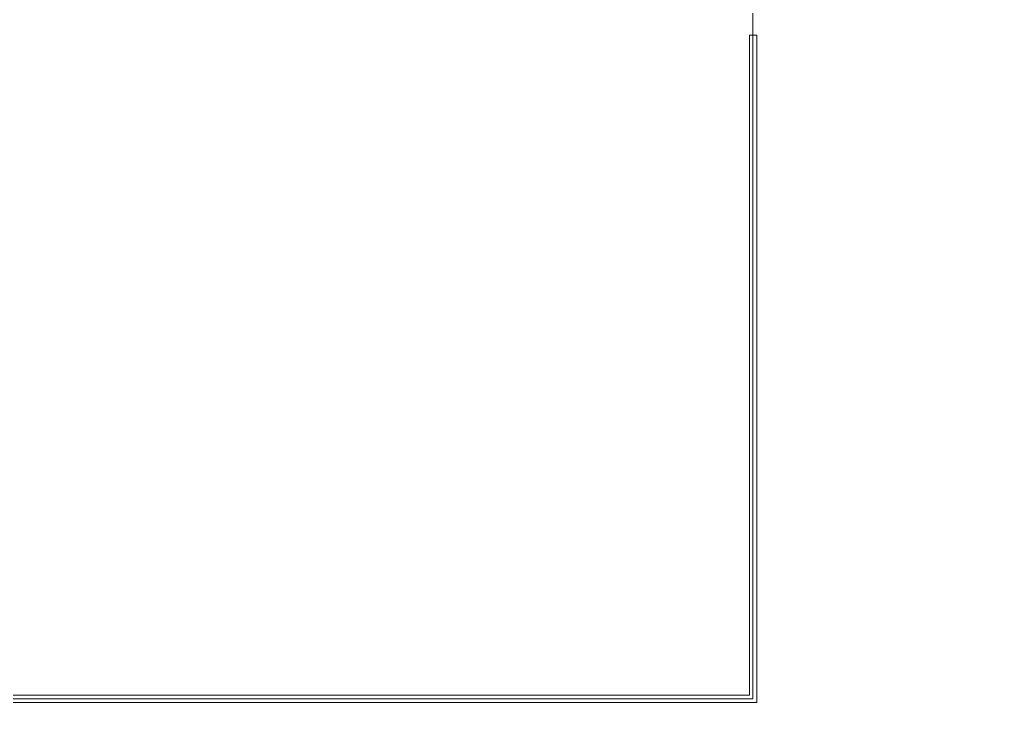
# Model space of a CAD drawing. Header units: millimetres. Extents: x 11 to 203, y -134 to -23.
# Drawn here: x 181.7461 to 182.2103, y -98.8366 to -98.505 of the extents above; entities that cross this region are included whole.
import ezdxf

# ---------------------------------------------------------------- set-up
doc = ezdxf.new("R2010")
doc.units = ezdxf.units.MM
doc.header["$MEASUREMENT"] = 0
doc.layers.add('Layer 3', color=7, linetype='Continuous', lineweight=0)

# ---------------------------------------------------------------- blocks, each defined once
blk = doc.blocks.new('Block_4')
at = {"layer": 'Layer 3', "color": 250, "lineweight": 0}
blk.add_lwpolyline([(182.09038, -98.82371), (141.09038, -98.82371), (141.09038, -57.82371), (182.09038, -57.82371)], close=True, dxfattribs=at)
blk.add_open_spline([(182.09224, -98.82549), (182.09224, -98.82549), (181.38497, -98.82549), (181.38497, -98.82549), (181.38497, -98.82549), (181.38497, -98.82205), (181.38497, -98.82205), (181.38497, -98.82205), (182.0888, -98.82205), (182.0888, -98.82205), (182.0888, -98.82205), (182.0888, -98.51233), (182.0888, -98.51233), (182.0888, -98.51233), (182.09224, -98.51233), (182.09224, -98.51233), (182.09224, -98.51233), (182.09224, -98.82549), (182.09224, -98.82549)], degree=3, knots=[0, 0, 0, 0, 1, 1, 1, 2, 2, 2, 3, 3, 3, 4, 4, 4, 5, 5, 5, 6, 6, 6, 6], dxfattribs=at)

msp = doc.modelspace()

# ---------------------------------------------------------------- linework, layer by layer
at = {"layer": 'Layer 3', "color": 250, "lineweight": 0}
msp.add_open_spline([(202.50151, -37.92714), (202.50151, -37.92714), (202.50151, -118.72029), (202.50151, -118.72029), (202.50151, -122.91836), (199.09719, -126.32265), (194.89913, -126.32265), (194.89913, -130.52072), (191.49484, -133.92503), (187.29677, -133.92503), (187.29677, -133.92503), (26.19022, -133.92503), (26.19022, -133.92503), (24.09119, -133.92503), (22.18973, -133.07482), (20.81389, -131.699), (19.43805, -130.32316), (18.58786, -128.42168), (18.58786, -126.32265), (14.3898, -126.32265), (10.98551, -122.91836), (10.98551, -118.72029), (10.98551, -118.72029), (10.98551, -37.92714), (10.98551, -37.92714), (10.98551, -35.82811), (11.83569, -33.92663), (13.21153, -32.55079), (14.58735, -31.17497), (16.48883, -30.32476), (18.58786, -30.32476), (18.58786, -26.12319), (21.99218, -22.72241), (26.19022, -22.72241), (26.19022, -22.72241), (187.29677, -22.72241), (187.29677, -22.72241), (189.3958, -22.72241), (191.29728, -23.57261), (192.6731, -24.94843), (194.04894, -26.32428), (194.89913, -28.22222), (194.89913, -30.32476), (196.99816, -30.32476), (198.89964, -31.17497), (200.27548, -32.55079), (201.6513, -33.92663), (202.50151, -35.82811), (202.50151, -37.92714)], degree=3, knots=[0, 0, 0, 0, 1, 1, 1, 2, 2, 2, 3, 3, 3, 4, 4, 4, 5, 5, 5, 6, 6, 6, 7, 7, 7, 8, 8, 8, 9, 9, 9, 10, 10, 10, 11, 11, 11, 12, 12, 12, 13, 13, 13, 14, 14, 14, 15, 15, 15, 16, 16, 16, 16], dxfattribs=at)

# ---------------------------------------------------------------- block references
at = {"layer": 'Layer 3'}
msp.add_blockref('Block_4', (0, 0), dxfattribs=at)

doc.saveas('drawing.dxf')
